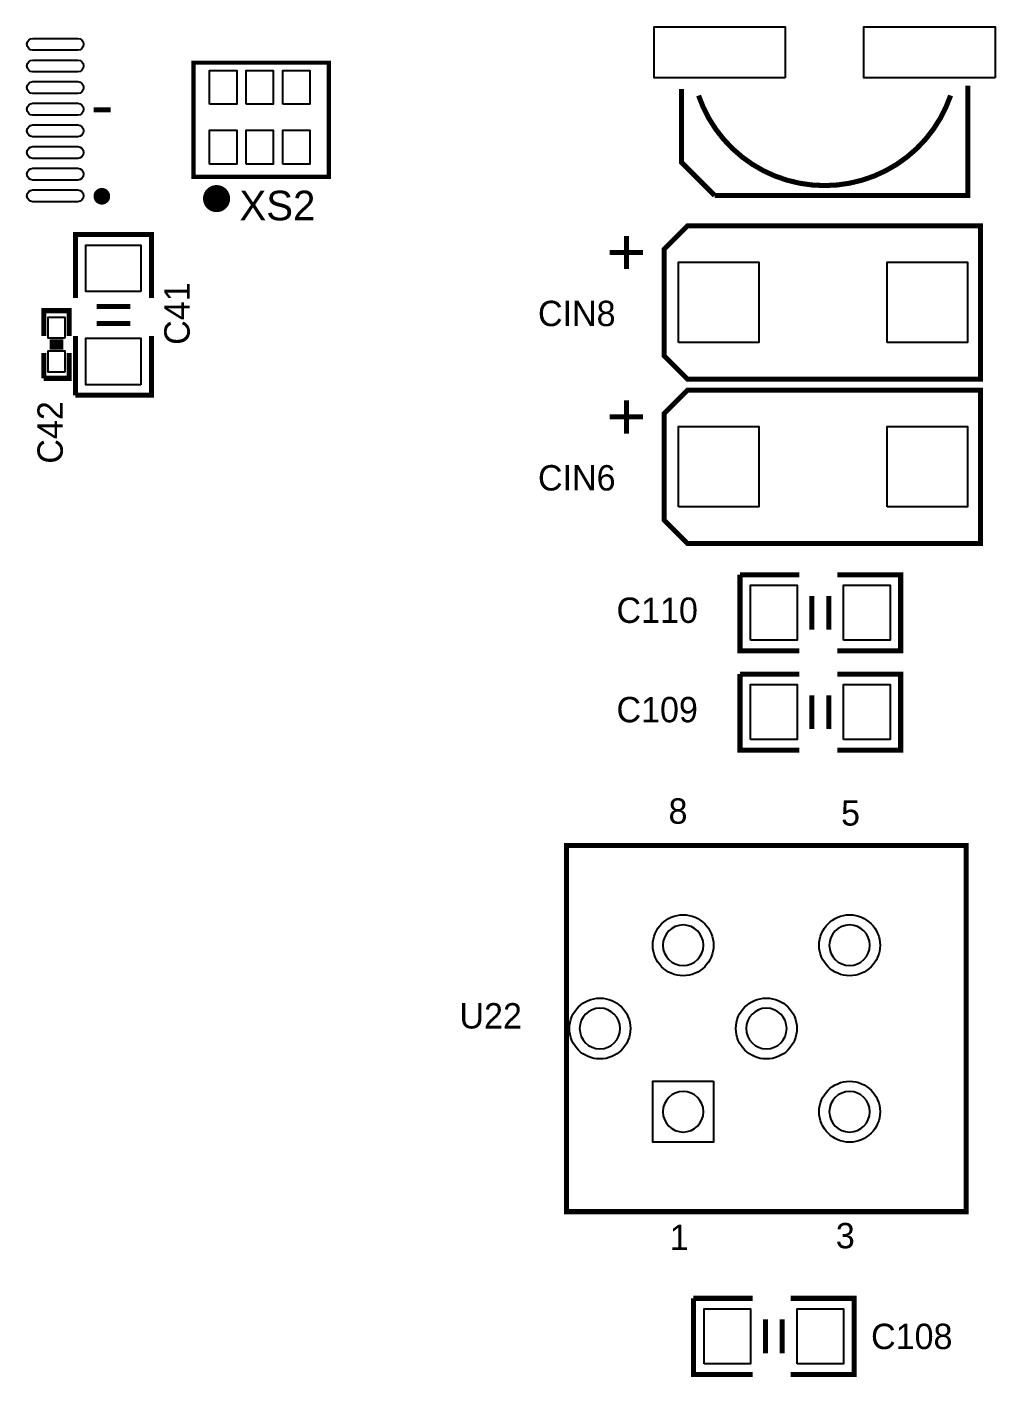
# Model space of a CAD drawing. Extents: x 0 to 260, y 0 to 180.
# Drawn here: x 191.24 to 220.31, y 27.33 to 67.87 of the extents above; entities that cross this region are included whole.
import ezdxf
from ezdxf.enums import TextEntityAlignment as Align

# ---------------------------------------------------------------- set-up
doc = ezdxf.new("R2010")
doc.units = 0
for name, color, linetype in [('BG_DRILLHOLE', 193, 'CONTINUOUS'), ('PG_SILKSCREEN_TOP', 254, 'CONTINUOUS'), ('PIN_TOP', 96, 'CONTINUOUS'), ('RD_SILKSCREEN_TOP', 85, 'CONTINUOUS')]:
    doc.layers.add(name, color=color, linetype=linetype)

msp = doc.modelspace()

# ---------------------------------------------------------------- linework, layer by layer
at = {"layer": 'BG_DRILLHOLE'}
for points in [[(211.55152, 40.29456, 1), (210.33232, 40.29456, 1)], [(216.55024, 40.29456, 1), (215.33104, 40.29456, 1)], [(209.05216, 37.7952, 1), (207.83296, 37.7952, 1)], [(214.05088, 37.7952, 1), (212.83168, 37.7952, 1)], [(211.55152, 35.29584, 1), (210.33232, 35.29584, 1)], [(216.55024, 35.29584, 1), (215.33104, 35.29584, 1)]]:
    msp.add_lwpolyline(points, format="xyb", close=True, dxfattribs=at)
at = {"layer": 'PG_SILKSCREEN_TOP'}
for points, const_width in [([(196.237098, 66.798952), (200.301098, 66.798952), (200.301098, 63.369952), (196.237098, 63.369952), (196.237098, 66.798952)], 0.127), ([(210.888834, 66.006726), (210.888834, 63.806832), (211.888832, 62.806834)], 0.1524), ([(211.888832, 62.806834), (219.488766, 62.806834), (219.488766, 66.106802)], 0.1524), ([(193.239644, 65.3796), (193.747644, 65.3796)], 0.1524), ([(192.68948, 59.731148), (192.68948, 61.636148), (194.97548, 61.636148), (194.97548, 59.731148)], 0.1524), ([(209.237834, 61.597286), (209.237834, 60.597288)], 0.1524), ([(211.069682, 57.29732), (219.869766, 57.29732), (219.869766, 61.89726), (211.069682, 61.89726), (210.369658, 61.197236), (210.369658, 57.997344), (211.069682, 57.29732)], 0.1524), ([(208.737708, 61.097414), (209.737706, 61.097414)], 0.1524), ([(191.740028, 58.588148), (191.740028, 59.350148), (192.502028, 59.350148), (192.502028, 58.588148)], 0.1524), ([(193.32448, 59.477148), (194.34048, 59.477148)], 0.1524), ([(193.32448, 58.969148), (194.34048, 58.969148)], 0.1524), ([(191.917828, 58.410348), (192.324228, 58.410348)], 0.1524), ([(194.97548, 58.588148), (194.97548, 56.810148), (192.68948, 56.810148)], 0.1524), ([(192.68948, 56.810148), (192.68948, 58.588148)], 0.1524), ([(192.502028, 58.080148), (192.502028, 57.318148), (191.740028, 57.318148)], 0.1524), ([(191.740028, 57.318148), (191.740028, 58.080148)], 0.1524), ([(191.917828, 58.257948), (192.324228, 58.257948)], 0.1524), ([(211.069682, 52.3621), (219.869766, 52.3621), (219.869766, 56.96204), (211.069682, 56.96204), (210.369658, 56.262016), (210.369658, 53.062124), (211.069682, 52.3621)], 0.1524), ([(209.237834, 56.662066), (209.237834, 55.662068)], 0.1524), ([(208.737708, 56.162194), (209.737706, 56.162194)], 0.1524), ([(214.4268, 49.136046), (212.6488, 49.136046), (212.6488, 51.422046)], 0.1524), ([(212.6488, 51.422046), (214.4268, 51.422046)], 0.1524), ([(215.5698, 51.422046), (217.4748, 51.422046), (217.4748, 49.136046), (215.5698, 49.136046)], 0.1524), ([(214.8078, 50.787046), (214.8078, 49.771046)], 0.1524), ([(215.3158, 50.787046), (215.3158, 49.771046)], 0.1524), ([(214.4268, 46.1518), (212.6488, 46.1518), (212.6488, 48.4378)], 0.1524), ([(212.6488, 48.4378), (214.4268, 48.4378)], 0.1524), ([(215.5698, 48.4378), (217.4748, 48.4378), (217.4748, 46.1518), (215.5698, 46.1518)], 0.1524), ([(214.8078, 47.8028), (214.8078, 46.7868)], 0.1524), ([(215.3158, 47.8028), (215.3158, 46.7868)], 0.1524), ([(219.44076, 37.7952), (219.44076, 32.2961), (207.4418, 32.2961), (207.4418, 43.2943), (219.44076, 43.2943), (219.44076, 37.7952)], 0.1524), ([(213.0298, 27.4066), (211.2518, 27.4066), (211.2518, 29.6926)], 0.1524), ([(211.2518, 29.6926), (213.0298, 29.6926)], 0.1524), ([(214.1728, 29.6926), (216.0778, 29.6926), (216.0778, 27.4066), (214.1728, 27.4066)], 0.1524), ([(213.4108, 29.0576), (213.4108, 28.0416)], 0.1524), ([(213.9188, 29.0576), (213.9188, 28.0416)], 0.1524)]:
    msp.add_lwpolyline(points, dxfattribs=dict(at, const_width=const_width))
for points, const_width in [([(211.4042, 65.811908, 0.714765), (218.9734, 65.811908)], 0.151892), ([(193.607944, 62.786006, 1), (193.358008, 62.786006, 1), (193.607944, 62.786006)], 0.249936), ([(197.131178, 62.715902, -1.000271), (196.725032, 62.716156, -0.999729), (197.131178, 62.715902)], 0.4064)]:
    msp.add_lwpolyline(points, format="xyb", dxfattribs=dict(at, const_width=const_width))
at = {"layer": 'PIN_TOP'}
for points in [[(214.007192, 66.3448), (210.070192, 66.3448), (210.070192, 67.8688), (214.007192, 67.8688)], [(220.307408, 66.3448), (216.370408, 66.3448), (216.370408, 67.8688), (220.307408, 67.8688)], [(196.719698, 65.550796), (196.719698, 66.566796), (197.532498, 66.566796), (197.532498, 65.550796)], [(197.819772, 65.550796), (197.819772, 66.566796), (198.632572, 66.566796), (198.632572, 65.550796)], [(198.919846, 65.550796), (198.919846, 66.566796), (199.732646, 66.566796), (199.732646, 65.550796)], [(196.719698, 63.750952), (196.719698, 64.766952), (197.532498, 64.766952), (197.532498, 63.750952)], [(197.819772, 63.750952), (197.819772, 64.766952), (198.632572, 64.766952), (198.632572, 63.750952)], [(198.919846, 63.750952), (198.919846, 64.766952), (199.732646, 64.766952), (199.732646, 63.750952)], [(194.65798, 59.921648), (193.00698, 59.921648), (193.00698, 61.318648), (194.65798, 61.318648)], [(210.797648, 58.39079), (210.797648, 60.80379), (213.210648, 60.80379), (213.210648, 58.39079)], [(217.064844, 58.39079), (217.064844, 60.80379), (219.477844, 60.80379), (219.477844, 58.39079)], [(192.375028, 58.524648), (191.867028, 58.524648), (191.867028, 59.159648), (192.375028, 59.159648)], [(194.65798, 57.127648), (193.00698, 57.127648), (193.00698, 58.524648), (194.65798, 58.524648)], [(192.375028, 57.508648), (191.867028, 57.508648), (191.867028, 58.143648), (192.375028, 58.143648)], [(210.797648, 53.45557), (210.797648, 55.86857), (213.210648, 55.86857), (213.210648, 53.45557)], [(217.064844, 53.45557), (217.064844, 55.86857), (219.477844, 55.86857), (219.477844, 53.45557)], [(212.9663, 49.453546), (212.9663, 51.104546), (214.3633, 51.104546), (214.3633, 49.453546)], [(215.7603, 49.453546), (215.7603, 51.104546), (217.1573, 51.104546), (217.1573, 49.453546)], [(212.9663, 46.4693), (212.9663, 48.1203), (214.3633, 48.1203), (214.3633, 46.4693)], [(215.7603, 46.4693), (215.7603, 48.1203), (217.1573, 48.1203), (217.1573, 46.4693)], [(211.85632, 36.21024), (211.85632, 34.38144), (210.02752, 34.38144), (210.02752, 36.21024)], [(211.5693, 27.7241), (211.5693, 29.3751), (212.9663, 29.3751), (212.9663, 27.7241)], [(214.3633, 27.7241), (214.3633, 29.3751), (215.7603, 29.3751), (215.7603, 27.7241)]]:
    msp.add_lwpolyline(points, close=True, dxfattribs=at)
for points in [[(191.412876, 67.527678), (192.759076, 67.527678, -1), (192.759076, 67.172078), (191.412876, 67.172078, -1)], [(191.412876, 66.877438), (192.759076, 66.877438, -1), (192.759076, 66.521838), (191.412876, 66.521838, -1)], [(191.412876, 66.227452), (192.759076, 66.227452, -1), (192.759076, 65.871852), (191.412876, 65.871852, -1)], [(191.412876, 65.577466), (192.759076, 65.577466, -1), (192.759076, 65.221866), (191.412876, 65.221866, -1)], [(191.412876, 64.92748), (192.759076, 64.92748, -1), (192.759076, 64.57188), (191.412876, 64.57188, -1)], [(191.412876, 64.277494), (192.759076, 64.277494, -1), (192.759076, 63.921894), (191.412876, 63.921894, -1)], [(191.412876, 63.627508), (192.759076, 63.627508, -1), (192.759076, 63.271908), (191.412876, 63.271908, -1)], [(191.412876, 62.977522), (192.759076, 62.977522, -1), (192.759076, 62.621922), (191.412876, 62.621922, -1)]]:
    msp.add_lwpolyline(points, format="xyb", close=True, dxfattribs=at)
for centre in [(210.94192, 40.29456), (215.94064, 40.29456), (208.44256, 37.7952), (213.44128, 37.7952), (215.94064, 35.29584)]:
    msp.add_circle(centre, 0.9144, dxfattribs=at)

# ---------------------------------------------------------------- texts
at = {"layer": 'PG_SILKSCREEN_TOP', "width": 1.003333}
for s, p in [('8', (210.78698, 43.94454)), ('5', (215.96858, 43.88866)), ('1', (210.82, 31.14294)), ('3', (215.8111, 31.19374))]:
    msp.add_text(s, height=0.762, dxfattribs=at).set_placement(p, align=Align.CENTER)
at = {"layer": 'RD_SILKSCREEN_TOP'}
for s, height, width, p in [('XS2', 0.889, 1.014286, (197.616572, 62.063376)), ('CIN8', 0.762, 1.003333, (206.58201, 58.88609)), ('CIN6', 0.762, 1.003333, (206.58201, 53.95087)), ('C110', 0.762, 1.003333, (208.940146, 49.974246)), ('C109', 0.762, 1.003333, (208.939892, 46.99)), ('C108', 0.762, 1.003333, (216.585292, 28.1686))]:
    msp.add_text(s, height=height, dxfattribs=dict(at, width=width)).set_placement(p)
at = {"layer": 'RD_SILKSCREEN_TOP', "width": 1.003333}
for s, p in [('C41', (196.120512, 58.32475)), ('C42', (192.310512, 54.75605))]:
    msp.add_text(s, height=0.762, rotation=90, dxfattribs=at).set_placement(p)
msp.add_text('U22', height=0.762, dxfattribs=at).set_placement((205.16088, 37.7952), align=Align.CENTER)

doc.saveas('drawing.dxf')
